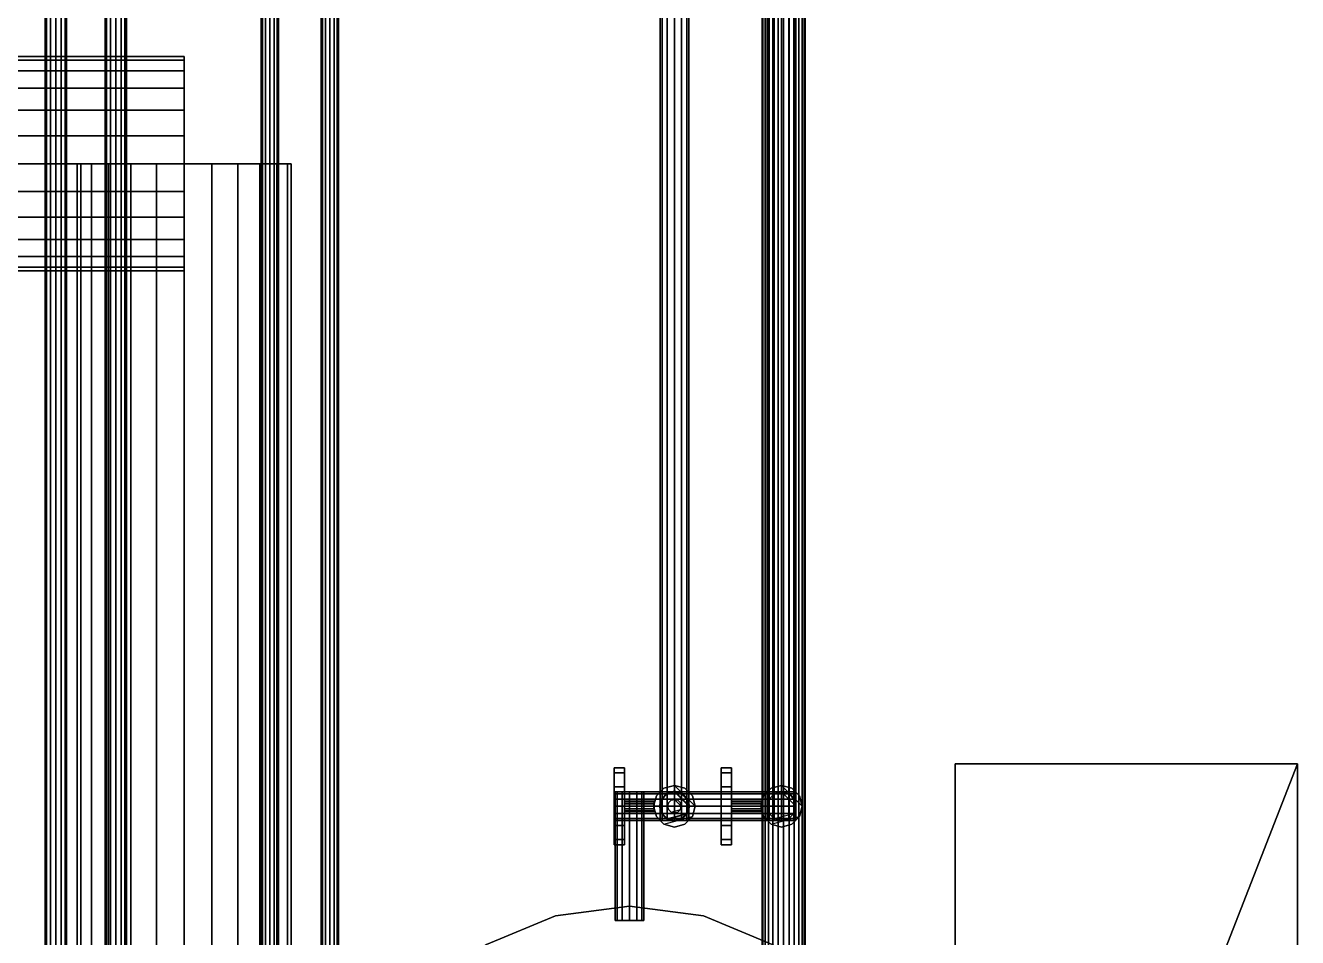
# Model space of a CAD drawing. Header units: millimetres. Extents: x 14850 to 20950, y 8600 to 14100.
# Drawn here: x 18715 to 20200, y 11397 to 12461 of the extents above; entities that cross this region are included whole.
import ezdxf

# ---------------------------------------------------------------- set-up
doc = ezdxf.new("R2010")
doc.units = ezdxf.units.MM
doc.layers.add('АР_3D_стены', color=8, linetype='Continuous')
for name, color, linetype, true_color in [('ОВ_3D_для_увязки', 7, 'Continuous', 0xbec4ce), ('ТМ_3D_Арматура', 7, 'Continuous', 0xb48c3c), ('ТМ_3D_Оборудование', 7, 'Continuous', 0xe2e8f0), ('ТМ_3D_Т1', 7, 'Continuous', 0xdc2626), ('ТМ_3D_Т2', 7, 'Continuous', 0x2563eb)]:
    doc.layers.add(name, color=color, linetype=linetype, true_color=true_color)

msp = doc.modelspace()

# ---------------------------------------------------------------- meshes
at = {"layer": 'АР_3D_стены'}
mesh = msp.add_polyface(dxfattribs=at)
corners = [(20200.2, 11599.6), (20200.2, 10574.6), (19800.2, 10574.6), (19800.2, 10574.6, 3650), (20200.2, 10574.6, 3650), (20200.2, 11599.6, 3650), (19800.2, 11599.6), (19800.2, 11599.6, 3650)]
mesh.append_faces([[corners[k] for k in face] for face in [(0, 1, 2), (3, 4, 5), (2, 6, 0), (5, 7, 3), (1, 2, 3, 4), (2, 6, 7, 3), (6, 0, 5, 7), (0, 1, 4, 5)]])
at = {"layer": 'ОВ_3D_для_увязки'}
mesh = msp.add_polyface(dxfattribs=at)
corners = [(19625, 13350, 3615), (19624.1, 13350, 3621.5), (19624.1, 10950, 3621.5), (19625, 10950, 3615), (19621.7, 13350, 3627.5), (19621.7, 10950, 3627.5), (19617.7, 13350, 3632.7), (19617.7, 10950, 3632.7), (19612.5, 13350, 3636.7), (19612.5, 10950, 3636.7), (19606.5, 13350, 3639.1), (19606.5, 10950, 3639.1), (19600, 13350, 3640), (19600, 10950, 3640), (19593.5, 13350, 3639.1), (19593.5, 10950, 3639.1), (19587.5, 13350, 3636.7), (19587.5, 10950, 3636.7), (19582.3, 13350, 3632.7), (19582.3, 10950, 3632.7), (19578.3, 13350, 3627.5), (19578.3, 10950, 3627.5), (19575.9, 13350, 3621.5), (19575.9, 10950, 3621.5), (19575, 13350, 3615), (19575, 10950, 3615), (19575.9, 13350, 3608.5), (19575.9, 10950, 3608.5), (19578.3, 13350, 3602.5), (19578.3, 10950, 3602.5), (19582.3, 13350, 3597.3), (19582.3, 10950, 3597.3), (19587.5, 13350, 3593.3), (19587.5, 10950, 3593.3), (19593.5, 13350, 3590.9), (19593.5, 10950, 3590.9), (19600, 13350, 3590), (19600, 10950, 3590), (19606.5, 13350, 3590.9), (19606.5, 10950, 3590.9), (19612.5, 13350, 3593.3), (19612.5, 10950, 3593.3), (19617.7, 13350, 3597.3), (19617.7, 10950, 3597.3), (19621.7, 13350, 3602.5), (19621.7, 10950, 3602.5), (19624.1, 13350, 3608.5), (19624.1, 10950, 3608.5)]
mesh.append_faces([[corners[k] for k in face] for face in [(0, 1, 2, 3), (1, 4, 5, 2), (4, 6, 7, 5), (6, 8, 9, 7), (8, 10, 11, 9), (10, 12, 13, 11), (12, 14, 15, 13), (14, 16, 17, 15), (16, 18, 19, 17), (18, 20, 21, 19), (20, 22, 23, 21), (22, 24, 25, 23), (24, 26, 27, 25), (26, 28, 29, 27), (28, 30, 31, 29), (30, 32, 33, 31), (32, 34, 35, 33), (34, 36, 37, 35), (36, 38, 39, 37), (38, 40, 41, 39), (40, 42, 43, 41), (42, 44, 45, 43), (44, 46, 47, 45), (46, 0, 3, 47), (46, 44, 42, 40), (3, 2, 5, 7)]])
mesh = msp.add_polyface(dxfattribs=at)
corners = [(18900, 12175, 3400), (18900, 12179.3, 3432.4), (15600, 12179.3, 3432.4), (15600, 12175, 3400), (18900, 12191.7, 3462.5), (15600, 12191.7, 3462.5), (18900, 12211.6, 3488.4), (15600, 12211.6, 3488.4), (18900, 12237.5, 3508.3), (15600, 12237.5, 3508.3), (18900, 12267.6, 3520.7), (15600, 12267.6, 3520.7), (18900, 12300, 3525), (15600, 12300, 3525), (18900, 12332.4, 3520.7), (15600, 12332.4, 3520.7), (18900, 12362.5, 3508.3), (15600, 12362.5, 3508.3), (18900, 12388.4, 3488.4), (15600, 12388.4, 3488.4), (18900, 12408.3, 3462.5), (15600, 12408.3, 3462.5), (18900, 12420.7, 3432.4), (15600, 12420.7, 3432.4), (18900, 12425, 3400), (15600, 12425, 3400), (18900, 12420.7, 3367.6), (15600, 12420.7, 3367.6), (18900, 12408.3, 3337.5), (15600, 12408.3, 3337.5), (18900, 12388.4, 3311.6), (15600, 12388.4, 3311.6), (18900, 12362.5, 3291.7), (15600, 12362.5, 3291.7), (18900, 12332.4, 3279.3), (15600, 12332.4, 3279.3), (18900, 12300, 3275), (15600, 12300, 3275), (18900, 12267.6, 3279.3), (15600, 12267.6, 3279.3), (18900, 12237.5, 3291.7), (15600, 12237.5, 3291.7), (18900, 12211.6, 3311.6), (15600, 12211.6, 3311.6), (18900, 12191.7, 3337.5), (15600, 12191.7, 3337.5), (18900, 12179.3, 3367.6), (15600, 12179.3, 3367.6)]
mesh.append_faces([[corners[k] for k in face] for face in [(0, 1, 2, 3), (1, 4, 5, 2), (4, 6, 7, 5), (6, 8, 9, 7), (8, 10, 11, 9), (10, 12, 13, 11), (12, 14, 15, 13), (14, 16, 17, 15), (16, 18, 19, 17), (18, 20, 21, 19), (20, 22, 23, 21), (22, 24, 25, 23), (24, 26, 27, 25), (26, 28, 29, 27), (28, 30, 31, 29), (30, 32, 33, 31), (32, 34, 35, 33), (34, 36, 37, 35), (36, 38, 39, 37), (38, 40, 41, 39), (40, 42, 43, 41), (42, 44, 45, 43), (44, 46, 47, 45), (46, 0, 3, 47), (46, 44, 42, 40), (3, 2, 5, 7)]])
mesh = msp.add_polyface(dxfattribs=at)
corners = [(18775, 9950, 3400), (18779.3, 9950, 3432.4), (18779.3, 12300, 3432.4), (18775, 12300, 3400), (18791.7, 9950, 3462.5), (18791.7, 12300, 3462.5), (18811.6, 9950, 3488.4), (18811.6, 12300, 3488.4), (18837.5, 9950, 3508.3), (18837.5, 12300, 3508.3), (18867.6, 9950, 3520.7), (18867.6, 12300, 3520.7), (18900, 9950, 3525), (18900, 12300, 3525), (18932.4, 9950, 3520.7), (18932.4, 12300, 3520.7), (18962.5, 9950, 3508.3), (18962.5, 12300, 3508.3), (18988.4, 9950, 3488.4), (18988.4, 12300, 3488.4), (19008.3, 9950, 3462.5), (19008.3, 12300, 3462.5), (19020.7, 9950, 3432.4), (19020.7, 12300, 3432.4), (19025, 9950, 3400), (19025, 12300, 3400), (19020.7, 9950, 3367.6), (19020.7, 12300, 3367.6), (19008.3, 9950, 3337.5), (19008.3, 12300, 3337.5), (18988.4, 9950, 3311.6), (18988.4, 12300, 3311.6), (18962.5, 9950, 3291.7), (18962.5, 12300, 3291.7), (18932.4, 9950, 3279.3), (18932.4, 12300, 3279.3), (18900, 9950, 3275), (18900, 12300, 3275), (18867.6, 9950, 3279.3), (18867.6, 12300, 3279.3), (18837.5, 9950, 3291.7), (18837.5, 12300, 3291.7), (18811.6, 9950, 3311.6), (18811.6, 12300, 3311.6), (18791.7, 9950, 3337.5), (18791.7, 12300, 3337.5), (18779.3, 9950, 3367.6), (18779.3, 12300, 3367.6)]
mesh.append_faces([[corners[k] for k in face] for face in [(0, 1, 2, 3), (1, 4, 5, 2), (4, 6, 7, 5), (6, 8, 9, 7), (8, 10, 11, 9), (10, 12, 13, 11), (12, 14, 15, 13), (14, 16, 17, 15), (16, 18, 19, 17), (18, 20, 21, 19), (20, 22, 23, 21), (22, 24, 25, 23), (24, 26, 27, 25), (26, 28, 29, 27), (28, 30, 31, 29), (30, 32, 33, 31), (32, 34, 35, 33), (34, 36, 37, 35), (36, 38, 39, 37), (38, 40, 41, 39), (40, 42, 43, 41), (42, 44, 45, 43), (44, 46, 47, 45), (46, 0, 3, 47), (46, 44, 42, 40), (3, 2, 5, 7)]])
at = {"layer": 'ТМ_3D_Арматура', "color": 22, "true_color": 0xdc2626}
mesh = msp.add_polyface(dxfattribs=at)
corners = [(19414, 11505, 1200), (19414, 11511, 1222.5), (19402, 11511, 1222.5), (19402, 11505, 1200), (19414, 11527.5, 1239), (19402, 11527.5, 1239), (19414, 11550, 1245), (19402, 11550, 1245), (19414, 11572.5, 1239), (19402, 11572.5, 1239), (19414, 11589, 1222.5), (19402, 11589, 1222.5), (19414, 11595, 1200), (19402, 11595, 1200), (19414, 11589, 1177.5), (19402, 11589, 1177.5), (19414, 11572.5, 1161), (19402, 11572.5, 1161), (19414, 11550, 1155), (19402, 11550, 1155), (19414, 11527.5, 1161), (19402, 11527.5, 1161), (19414, 11511, 1177.5), (19402, 11511, 1177.5)]
mesh.append_faces([[corners[k] for k in face] for face in [(0, 1, 2, 3), (1, 4, 5, 2), (4, 6, 7, 5), (6, 8, 9, 7), (8, 10, 11, 9), (10, 12, 13, 11), (12, 14, 15, 13), (14, 16, 17, 15), (16, 18, 19, 17), (18, 20, 21, 19), (20, 22, 23, 21), (22, 0, 3, 23), (22, 20, 18, 16), (3, 2, 5, 7)]])
at = {"layer": 'ТМ_3D_Арматура', "color": 152, "true_color": 0x2563eb}
mesh = msp.add_polyface(dxfattribs=at)
corners = [(19539, 11505, 600), (19539, 11511, 622.5), (19527, 11511, 622.5), (19527, 11505, 600), (19539, 11527.5, 639), (19527, 11527.5, 639), (19539, 11550, 645), (19527, 11550, 645), (19539, 11572.5, 639), (19527, 11572.5, 639), (19539, 11589, 622.5), (19527, 11589, 622.5), (19539, 11595, 600), (19527, 11595, 600), (19539, 11589, 577.5), (19527, 11589, 577.5), (19539, 11572.5, 561), (19527, 11572.5, 561), (19539, 11550, 555), (19527, 11550, 555), (19539, 11527.5, 561), (19527, 11527.5, 561), (19539, 11511, 577.5), (19527, 11511, 577.5)]
mesh.append_faces([[corners[k] for k in face] for face in [(0, 1, 2, 3), (1, 4, 5, 2), (4, 6, 7, 5), (6, 8, 9, 7), (8, 10, 11, 9), (10, 12, 13, 11), (12, 14, 15, 13), (14, 16, 17, 15), (16, 18, 19, 17), (18, 20, 21, 19), (20, 22, 23, 21), (22, 0, 3, 23), (22, 20, 18, 16), (3, 2, 5, 7)]])
at = {"layer": 'ТМ_3D_Арматура', "color": 33, "true_color": 0xbf9142}
mesh = msp.add_polyface(dxfattribs=at)
corners = [(19496.8, 11550, 1166.5), (19493.5, 11562.1, 1166.5), (19493.5, 11562.1, 1233.5), (19496.8, 11550, 1233.5), (19484.7, 11571, 1166.5), (19484.7, 11571, 1233.5), (19472.5, 11574.3, 1166.5), (19472.5, 11574.3, 1233.5), (19460.3, 11571, 1166.5), (19460.3, 11571, 1233.5), (19451.5, 11562.1, 1166.5), (19451.5, 11562.1, 1233.5), (19448.2, 11550, 1166.5), (19448.2, 11550, 1233.5), (19451.5, 11537.9, 1166.5), (19451.5, 11537.9, 1233.5), (19460.3, 11529, 1166.5), (19460.3, 11529, 1233.5), (19472.5, 11525.7, 1166.5), (19472.5, 11525.7, 1233.5), (19484.7, 11529, 1166.5), (19484.7, 11529, 1233.5), (19493.5, 11537.9, 1166.5), (19493.5, 11537.9, 1233.5)]
mesh.append_faces([[corners[k] for k in face] for face in [(0, 1, 2, 3), (1, 4, 5, 2), (4, 6, 7, 5), (6, 8, 9, 7), (8, 10, 11, 9), (10, 12, 13, 11), (12, 14, 15, 13), (14, 16, 17, 15), (16, 18, 19, 17), (18, 20, 21, 19), (20, 22, 23, 21), (22, 0, 3, 23), (22, 20, 18, 16), (3, 2, 5, 7)]])
mesh = msp.add_polyface(dxfattribs=at)
corners = [(19621.8, 11550, 566.5), (19618.5, 11562.1, 566.5), (19618.5, 11562.1, 633.5), (19621.8, 11550, 633.5), (19609.7, 11571, 566.5), (19609.7, 11571, 633.5), (19597.5, 11574.3, 566.5), (19597.5, 11574.3, 633.5), (19585.3, 11571, 566.5), (19585.3, 11571, 633.5), (19576.5, 11562.1, 566.5), (19576.5, 11562.1, 633.5), (19573.2, 11550, 566.5), (19573.2, 11550, 633.5), (19576.5, 11537.9, 566.5), (19576.5, 11537.9, 633.5), (19585.3, 11529, 566.5), (19585.3, 11529, 633.5), (19597.5, 11525.7, 566.5), (19597.5, 11525.7, 633.5), (19609.7, 11529, 566.5), (19609.7, 11529, 633.5), (19618.5, 11537.9, 566.5), (19618.5, 11537.9, 633.5)]
mesh.append_faces([[corners[k] for k in face] for face in [(0, 1, 2, 3), (1, 4, 5, 2), (4, 6, 7, 5), (6, 8, 9, 7), (8, 10, 11, 9), (10, 12, 13, 11), (12, 14, 15, 13), (14, 16, 17, 15), (16, 18, 19, 17), (18, 20, 21, 19), (20, 22, 23, 21), (22, 0, 3, 23), (22, 20, 18, 16), (3, 2, 5, 7)]])
mesh = msp.add_polyface(dxfattribs=at)
corners = [(19490, 11550, 3246.8), (19487.7, 11558.8, 3246.8), (19487.7, 11558.8, 3306.8), (19490, 11550, 3306.8), (19481.2, 11565.2, 3246.8), (19481.2, 11565.2, 3306.8), (19472.5, 11567.5, 3246.8), (19472.5, 11567.5, 3306.8), (19463.8, 11565.2, 3246.8), (19463.8, 11565.2, 3306.8), (19457.3, 11558.8, 3246.8), (19457.3, 11558.8, 3306.8), (19455, 11550, 3246.8), (19455, 11550, 3306.8), (19457.3, 11541.2, 3246.8), (19457.3, 11541.2, 3306.8), (19463.8, 11534.8, 3246.8), (19463.8, 11534.8, 3306.8), (19472.5, 11532.5, 3246.8), (19472.5, 11532.5, 3306.8), (19481.2, 11534.8, 3246.8), (19481.2, 11534.8, 3306.8), (19487.7, 11541.2, 3246.8), (19487.7, 11541.2, 3306.8)]
mesh.append_faces([[corners[k] for k in face] for face in [(0, 1, 2, 3), (1, 4, 5, 2), (4, 6, 7, 5), (6, 8, 9, 7), (8, 10, 11, 9), (10, 12, 13, 11), (12, 14, 15, 13), (14, 16, 17, 15), (16, 18, 19, 17), (18, 20, 21, 19), (20, 22, 23, 21), (22, 0, 3, 23), (22, 20, 18, 16), (3, 2, 5, 7)]])
mesh = msp.add_polyface(dxfattribs=at)
corners = [(19449, 11544, 1200), (19449, 11544.8, 1203), (19414, 11544.8, 1203), (19414, 11544, 1200), (19449, 11547, 1205.2), (19414, 11547, 1205.2), (19449, 11550, 1206), (19414, 11550, 1206), (19449, 11553, 1205.2), (19414, 11553, 1205.2), (19449, 11555.2, 1203), (19414, 11555.2, 1203), (19449, 11556, 1200), (19414, 11556, 1200), (19449, 11555.2, 1197), (19414, 11555.2, 1197), (19449, 11553, 1194.8), (19414, 11553, 1194.8), (19449, 11550, 1194), (19414, 11550, 1194), (19449, 11547, 1194.8), (19414, 11547, 1194.8), (19449, 11544.8, 1197), (19414, 11544.8, 1197)]
mesh.append_faces([[corners[k] for k in face] for face in [(0, 1, 2, 3), (1, 4, 5, 2), (4, 6, 7, 5), (6, 8, 9, 7), (8, 10, 11, 9), (10, 12, 13, 11), (12, 14, 15, 13), (14, 16, 17, 15), (16, 18, 19, 17), (18, 20, 21, 19), (20, 22, 23, 21), (22, 0, 3, 23), (22, 20, 18, 16), (3, 2, 5, 7)]])
mesh = msp.add_polyface(dxfattribs=at)
corners = [(19480.5, 11550, 3216.8), (19479.4, 11554, 3216.8), (19479.4, 11554, 3246.8), (19480.5, 11550, 3246.8), (19476.5, 11556.9, 3216.8), (19476.5, 11556.9, 3246.8), (19472.5, 11558, 3216.8), (19472.5, 11558, 3246.8), (19468.5, 11556.9, 3216.8), (19468.5, 11556.9, 3246.8), (19465.6, 11554, 3216.8), (19465.6, 11554, 3246.8), (19464.5, 11550, 3216.8), (19464.5, 11550, 3246.8), (19465.6, 11546, 3216.8), (19465.6, 11546, 3246.8), (19468.5, 11543.1, 3216.8), (19468.5, 11543.1, 3246.8), (19472.5, 11542, 3216.8), (19472.5, 11542, 3246.8), (19476.5, 11543.1, 3216.8), (19476.5, 11543.1, 3246.8), (19479.4, 11546, 3216.8), (19479.4, 11546, 3246.8)]
mesh.append_faces([[corners[k] for k in face] for face in [(0, 1, 2, 3), (1, 4, 5, 2), (4, 6, 7, 5), (6, 8, 9, 7), (8, 10, 11, 9), (10, 12, 13, 11), (12, 14, 15, 13), (14, 16, 17, 15), (16, 18, 19, 17), (18, 20, 21, 19), (20, 22, 23, 21), (22, 0, 3, 23), (22, 20, 18, 16), (3, 2, 5, 7)]])
mesh = msp.add_polyface(dxfattribs=at)
corners = [(19574, 11544, 600), (19574, 11544.8, 603), (19539, 11544.8, 603), (19539, 11544, 600), (19574, 11547, 605.2), (19539, 11547, 605.2), (19574, 11550, 606), (19539, 11550, 606), (19574, 11553, 605.2), (19539, 11553, 605.2), (19574, 11555.2, 603), (19539, 11555.2, 603), (19574, 11556, 600), (19539, 11556, 600), (19574, 11555.2, 597), (19539, 11555.2, 597), (19574, 11553, 594.8), (19539, 11553, 594.8), (19574, 11550, 594), (19539, 11550, 594), (19574, 11547, 594.8), (19539, 11547, 594.8), (19574, 11544.8, 597), (19539, 11544.8, 597)]
mesh.append_faces([[corners[k] for k in face] for face in [(0, 1, 2, 3), (1, 4, 5, 2), (4, 6, 7, 5), (6, 8, 9, 7), (8, 10, 11, 9), (10, 12, 13, 11), (12, 14, 15, 13), (14, 16, 17, 15), (16, 18, 19, 17), (18, 20, 21, 19), (20, 22, 23, 21), (22, 0, 3, 23), (22, 20, 18, 16), (3, 2, 5, 7)]])
at = {"layer": 'ТМ_3D_Оборудование', "color": 7, "true_color": 0xf8fafc}
mesh = msp.add_polyface(dxfattribs=at)
corners = [(19753.5, 11100), (19742.1, 11186.3), (19742.1, 11186.3, 1734), (19753.5, 11100, 1734), (19708.8, 11266.8), (19708.8, 11266.8, 1734), (19655.8, 11335.8), (19655.8, 11335.8, 1734), (19586.8, 11388.8), (19586.8, 11388.8, 1734), (19506.3, 11422.1), (19506.3, 11422.1, 1734), (19420, 11433.5), (19420, 11433.5, 1734), (19333.7, 11422.1), (19333.7, 11422.1, 1734), (19253.2, 11388.8), (19253.2, 11388.8, 1734), (19184.2, 11335.8), (19184.2, 11335.8, 1734), (19131.2, 11266.8), (19131.2, 11266.8, 1734), (19097.9, 11186.3), (19097.9, 11186.3, 1734), (19086.5, 11100), (19086.5, 11100, 1734), (19097.9, 11013.7), (19097.9, 11013.7, 1734), (19131.2, 10933.2), (19131.2, 10933.2, 1734), (19184.2, 10864.2), (19184.2, 10864.2, 1734), (19253.2, 10811.2), (19253.2, 10811.2, 1734), (19333.7, 10777.9), (19333.7, 10777.9, 1734), (19420, 10766.5), (19420, 10766.5, 1734), (19506.3, 10777.9), (19506.3, 10777.9, 1734), (19586.8, 10811.2), (19586.8, 10811.2, 1734), (19655.8, 10864.2), (19655.8, 10864.2, 1734), (19708.8, 10933.2), (19708.8, 10933.2, 1734), (19742.1, 11013.7), (19742.1, 11013.7, 1734)]
mesh.append_faces([[corners[k] for k in face] for face in [(0, 1, 2, 3), (1, 4, 5, 2), (4, 6, 7, 5), (6, 8, 9, 7), (8, 10, 11, 9), (10, 12, 13, 11), (12, 14, 15, 13), (14, 16, 17, 15), (16, 18, 19, 17), (18, 20, 21, 19), (20, 22, 23, 21), (22, 24, 25, 23), (24, 26, 27, 25), (26, 28, 29, 27), (28, 30, 31, 29), (30, 32, 33, 31), (32, 34, 35, 33), (34, 36, 37, 35), (36, 38, 39, 37), (38, 40, 41, 39), (40, 42, 43, 41), (42, 44, 45, 43), (44, 46, 47, 45), (46, 0, 3, 47), (46, 44, 42, 40), (3, 2, 5, 7)]])
at = {"layer": 'ТМ_3D_Т1'}
mesh = msp.add_polyface(dxfattribs=at)
corners = [(19489.2, 13476.8, 3200), (19487, 13476.8, 3208.4), (19487, 11533.2, 3208.4), (19489.2, 11533.2, 3200), (19480.9, 13476.8, 3214.5), (19480.9, 11533.2, 3214.5), (19472.5, 13476.8, 3216.8), (19472.5, 11533.2, 3216.8), (19464.1, 13476.8, 3214.5), (19464.1, 11533.2, 3214.5), (19458, 13476.8, 3208.4), (19458, 11533.2, 3208.4), (19455.8, 13476.8, 3200), (19455.8, 11533.2, 3200), (19458, 13476.8, 3191.6), (19458, 11533.2, 3191.6), (19464.1, 13476.8, 3185.5), (19464.1, 11533.2, 3185.5), (19472.5, 13476.8, 3183.2), (19472.5, 11533.2, 3183.2), (19480.9, 13476.8, 3185.5), (19480.9, 11533.2, 3185.5), (19487, 13476.8, 3191.6), (19487, 11533.2, 3191.6)]
mesh.append_faces([[corners[k] for k in face] for face in [(0, 1, 2, 3), (1, 4, 5, 2), (4, 6, 7, 5), (6, 8, 9, 7), (8, 10, 11, 9), (10, 12, 13, 11), (12, 14, 15, 13), (14, 16, 17, 15), (16, 18, 19, 17), (18, 20, 21, 19), (20, 22, 23, 21), (22, 0, 3, 23), (22, 20, 18, 16), (3, 2, 5, 7)]])
mesh = msp.add_polyface(dxfattribs=at)
corners = [(18762.5, 13472.5, 3200), (18760.8, 13472.5, 3206.2), (18760.8, 10322.5, 3206.2), (18762.5, 10322.5, 3200), (18756.2, 13472.5, 3210.8), (18756.2, 10322.5, 3210.8), (18750, 13472.5, 3212.5), (18750, 10322.5, 3212.5), (18743.8, 13472.5, 3210.8), (18743.8, 10322.5, 3210.8), (18739.2, 13472.5, 3206.2), (18739.2, 10322.5, 3206.2), (18737.5, 13472.5, 3200), (18737.5, 10322.5, 3200), (18739.2, 13472.5, 3193.8), (18739.2, 10322.5, 3193.8), (18743.8, 13472.5, 3189.2), (18743.8, 10322.5, 3189.2), (18750, 13472.5, 3187.5), (18750, 10322.5, 3187.5), (18756.2, 13472.5, 3189.2), (18756.2, 10322.5, 3189.2), (18760.8, 13472.5, 3193.8), (18760.8, 10322.5, 3193.8)]
mesh.append_faces([[corners[k] for k in face] for face in [(0, 1, 2, 3), (1, 4, 5, 2), (4, 6, 7, 5), (6, 8, 9, 7), (8, 10, 11, 9), (10, 12, 13, 11), (12, 14, 15, 13), (14, 16, 17, 15), (16, 18, 19, 17), (18, 20, 21, 19), (20, 22, 23, 21), (22, 0, 3, 23), (22, 20, 18, 16), (3, 2, 5, 7)]])
mesh = msp.add_polyface(dxfattribs=at)
corners = [(19010, 13470, 3050), (19008.7, 13470, 3055), (19008.7, 10425, 3055), (19010, 10425, 3050), (19005, 13470, 3058.7), (19005, 10425, 3058.7), (19000, 13470, 3060), (19000, 10425, 3060), (18995, 13470, 3058.7), (18995, 10425, 3058.7), (18991.3, 13470, 3055), (18991.3, 10425, 3055), (18990, 13470, 3050), (18990, 10425, 3050), (18991.3, 13470, 3045), (18991.3, 10425, 3045), (18995, 13470, 3041.3), (18995, 10425, 3041.3), (19000, 13470, 3040), (19000, 10425, 3040), (19005, 13470, 3041.3), (19005, 10425, 3041.3), (19008.7, 13470, 3045), (19008.7, 10425, 3045)]
mesh.append_faces([[corners[k] for k in face] for face in [(0, 1, 2, 3), (1, 4, 5, 2), (4, 6, 7, 5), (6, 8, 9, 7), (8, 10, 11, 9), (10, 12, 13, 11), (12, 14, 15, 13), (14, 16, 17, 15), (16, 18, 19, 17), (18, 20, 21, 19), (20, 22, 23, 21), (22, 0, 3, 23), (22, 20, 18, 16), (3, 2, 5, 7)]])
mesh = msp.add_polyface(dxfattribs=at)
corners = [(19489.2, 11533.2, 950), (19489.2, 11535.5, 958.4), (19403.2, 11535.5, 958.4), (19403.2, 11533.2, 950), (19489.2, 11541.6, 964.5), (19403.2, 11541.6, 964.5), (19489.2, 11550, 966.8), (19403.2, 11550, 966.8), (19489.2, 11558.4, 964.5), (19403.2, 11558.4, 964.5), (19489.2, 11564.5, 958.4), (19403.2, 11564.5, 958.4), (19489.2, 11566.8, 950), (19403.2, 11566.8, 950), (19489.2, 11564.5, 941.6), (19403.2, 11564.5, 941.6), (19489.2, 11558.4, 935.5), (19403.2, 11558.4, 935.5), (19489.2, 11550, 933.2), (19403.2, 11550, 933.2), (19489.2, 11541.6, 935.5), (19403.2, 11541.6, 935.5), (19489.2, 11535.5, 941.6), (19403.2, 11535.5, 941.6)]
mesh.append_faces([[corners[k] for k in face] for face in [(0, 1, 2, 3), (1, 4, 5, 2), (4, 6, 7, 5), (6, 8, 9, 7), (8, 10, 11, 9), (10, 12, 13, 11), (12, 14, 15, 13), (14, 16, 17, 15), (16, 18, 19, 17), (18, 20, 21, 19), (20, 22, 23, 21), (22, 0, 3, 23), (22, 20, 18, 16), (3, 2, 5, 7)]])
mesh = msp.add_polyface(dxfattribs=at)
corners = [(19436.8, 11566.8, 950), (19434.5, 11566.8, 958.4), (19434.5, 11416.8, 958.4), (19436.8, 11416.8, 950), (19428.4, 11566.8, 964.5), (19428.4, 11416.8, 964.5), (19420, 11566.8, 966.8), (19420, 11416.8, 966.8), (19411.6, 11566.8, 964.5), (19411.6, 11416.8, 964.5), (19405.5, 11566.8, 958.4), (19405.5, 11416.8, 958.4), (19403.2, 11566.8, 950), (19403.2, 11416.8, 950), (19405.5, 11566.8, 941.6), (19405.5, 11416.8, 941.6), (19411.6, 11566.8, 935.5), (19411.6, 11416.8, 935.5), (19420, 11566.8, 933.2), (19420, 11416.8, 933.2), (19428.4, 11566.8, 935.5), (19428.4, 11416.8, 935.5), (19434.5, 11566.8, 941.6), (19434.5, 11416.8, 941.6)]
mesh.append_faces([[corners[k] for k in face] for face in [(0, 1, 2, 3), (1, 4, 5, 2), (4, 6, 7, 5), (6, 8, 9, 7), (8, 10, 11, 9), (10, 12, 13, 11), (12, 14, 15, 13), (14, 16, 17, 15), (16, 18, 19, 17), (18, 20, 21, 19), (20, 22, 23, 21), (22, 0, 3, 23), (22, 20, 18, 16), (3, 2, 5, 7)]])
mesh = msp.add_polyface(dxfattribs=at)
corners = [(19489.2, 11550, 3216.8), (19487, 11558.4, 3216.8), (19487, 11558.4, 933.2), (19489.2, 11550, 933.2), (19480.9, 11564.5, 3216.8), (19480.9, 11564.5, 933.2), (19472.5, 11566.8, 3216.8), (19472.5, 11566.8, 933.2), (19464.1, 11564.5, 3216.8), (19464.1, 11564.5, 933.2), (19458, 11558.4, 3216.8), (19458, 11558.4, 933.2), (19455.8, 11550, 3216.8), (19455.8, 11550, 933.2), (19458, 11541.6, 3216.8), (19458, 11541.6, 933.2), (19464.1, 11535.5, 3216.8), (19464.1, 11535.5, 933.2), (19472.5, 11533.2, 3216.8), (19472.5, 11533.2, 933.2), (19480.9, 11535.5, 3216.8), (19480.9, 11535.5, 933.2), (19487, 11541.6, 3216.8), (19487, 11541.6, 933.2)]
mesh.append_faces([[corners[k] for k in face] for face in [(0, 1, 2, 3), (1, 4, 5, 2), (4, 6, 7, 5), (6, 8, 9, 7), (8, 10, 11, 9), (10, 12, 13, 11), (12, 14, 15, 13), (14, 16, 17, 15), (16, 18, 19, 17), (18, 20, 21, 19), (20, 22, 23, 21), (22, 0, 3, 23), (22, 20, 18, 16), (3, 2, 5, 7)]])
at = {"layer": 'ТМ_3D_Т2'}
mesh = msp.add_polyface(dxfattribs=at)
corners = [(19580.8, 11533.2, 3200), (19583, 11533.2, 3208.4), (19583, 13476.8, 3208.4), (19580.8, 13476.8, 3200), (19589.1, 11533.2, 3214.5), (19589.1, 13476.8, 3214.5), (19597.5, 11533.2, 3216.8), (19597.5, 13476.8, 3216.8), (19605.9, 11533.2, 3214.5), (19605.9, 13476.8, 3214.5), (19612, 11533.2, 3208.4), (19612, 13476.8, 3208.4), (19614.2, 11533.2, 3200), (19614.2, 13476.8, 3200), (19612, 11533.2, 3191.6), (19612, 13476.8, 3191.6), (19605.9, 11533.2, 3185.5), (19605.9, 13476.8, 3185.5), (19597.5, 11533.2, 3183.2), (19597.5, 13476.8, 3183.2), (19589.1, 11533.2, 3185.5), (19589.1, 13476.8, 3185.5), (19583, 11533.2, 3191.6), (19583, 13476.8, 3191.6)]
mesh.append_faces([[corners[k] for k in face] for face in [(0, 1, 2, 3), (1, 4, 5, 2), (4, 6, 7, 5), (6, 8, 9, 7), (8, 10, 11, 9), (10, 12, 13, 11), (12, 14, 15, 13), (14, 16, 17, 15), (16, 18, 19, 17), (18, 20, 21, 19), (20, 22, 23, 21), (22, 0, 3, 23), (22, 20, 18, 16), (3, 2, 5, 7)]])
mesh = msp.add_polyface(dxfattribs=at)
corners = [(18807.5, 10252.5, 3200), (18809.2, 10252.5, 3206.2), (18809.2, 13472.5, 3206.2), (18807.5, 13472.5, 3200), (18813.8, 10252.5, 3210.8), (18813.8, 13472.5, 3210.8), (18820, 10252.5, 3212.5), (18820, 13472.5, 3212.5), (18826.2, 10252.5, 3210.8), (18826.2, 13472.5, 3210.8), (18830.8, 10252.5, 3206.2), (18830.8, 13472.5, 3206.2), (18832.5, 10252.5, 3200), (18832.5, 13472.5, 3200), (18830.8, 10252.5, 3193.8), (18830.8, 13472.5, 3193.8), (18826.2, 10252.5, 3189.2), (18826.2, 13472.5, 3189.2), (18820, 10252.5, 3187.5), (18820, 13472.5, 3187.5), (18813.8, 10252.5, 3189.2), (18813.8, 13472.5, 3189.2), (18809.2, 10252.5, 3193.8), (18809.2, 13472.5, 3193.8)]
mesh.append_faces([[corners[k] for k in face] for face in [(0, 1, 2, 3), (1, 4, 5, 2), (4, 6, 7, 5), (6, 8, 9, 7), (8, 10, 11, 9), (10, 12, 13, 11), (12, 14, 15, 13), (14, 16, 17, 15), (16, 18, 19, 17), (18, 20, 21, 19), (20, 22, 23, 21), (22, 0, 3, 23), (22, 20, 18, 16), (3, 2, 5, 7)]])
mesh = msp.add_polyface(dxfattribs=at)
corners = [(19060, 10355, 3050), (19061.3, 10355, 3055), (19061.3, 13470, 3055), (19060, 13470, 3050), (19065, 10355, 3058.7), (19065, 13470, 3058.7), (19070, 10355, 3060), (19070, 13470, 3060), (19075, 10355, 3058.7), (19075, 13470, 3058.7), (19078.7, 10355, 3055), (19078.7, 13470, 3055), (19080, 10355, 3050), (19080, 13470, 3050), (19078.7, 10355, 3045), (19078.7, 13470, 3045), (19075, 10355, 3041.3), (19075, 13470, 3041.3), (19070, 10355, 3040), (19070, 13470, 3040), (19065, 10355, 3041.3), (19065, 13470, 3041.3), (19061.3, 10355, 3045), (19061.3, 13470, 3045)]
mesh.append_faces([[corners[k] for k in face] for face in [(0, 1, 2, 3), (1, 4, 5, 2), (4, 6, 7, 5), (6, 8, 9, 7), (8, 10, 11, 9), (10, 12, 13, 11), (12, 14, 15, 13), (14, 16, 17, 15), (16, 18, 19, 17), (18, 20, 21, 19), (20, 22, 23, 21), (22, 0, 3, 23), (22, 20, 18, 16), (3, 2, 5, 7)]])
mesh = msp.add_polyface(dxfattribs=at)
corners = [(19403.2, 11416.8, 320), (19405.5, 11416.8, 328.4), (19405.5, 11566.8, 328.4), (19403.2, 11566.8, 320), (19411.6, 11416.8, 334.5), (19411.6, 11566.8, 334.5), (19420, 11416.8, 336.8), (19420, 11566.8, 336.8), (19428.4, 11416.8, 334.5), (19428.4, 11566.8, 334.5), (19434.5, 11416.8, 328.4), (19434.5, 11566.8, 328.4), (19436.8, 11416.8, 320), (19436.8, 11566.8, 320), (19434.5, 11416.8, 311.6), (19434.5, 11566.8, 311.6), (19428.4, 11416.8, 305.5), (19428.4, 11566.8, 305.5), (19420, 11416.8, 303.2), (19420, 11566.8, 303.2), (19411.6, 11416.8, 305.5), (19411.6, 11566.8, 305.5), (19405.5, 11416.8, 311.6), (19405.5, 11566.8, 311.6)]
mesh.append_faces([[corners[k] for k in face] for face in [(0, 1, 2, 3), (1, 4, 5, 2), (4, 6, 7, 5), (6, 8, 9, 7), (8, 10, 11, 9), (10, 12, 13, 11), (12, 14, 15, 13), (14, 16, 17, 15), (16, 18, 19, 17), (18, 20, 21, 19), (20, 22, 23, 21), (22, 0, 3, 23), (22, 20, 18, 16), (3, 2, 5, 7)]])
mesh = msp.add_polyface(dxfattribs=at)
corners = [(19403.2, 11566.8, 320), (19403.2, 11564.5, 328.4), (19614.2, 11564.5, 328.4), (19614.2, 11566.8, 320), (19403.2, 11558.4, 334.5), (19614.2, 11558.4, 334.5), (19403.2, 11550, 336.8), (19614.2, 11550, 336.8), (19403.2, 11541.6, 334.5), (19614.2, 11541.6, 334.5), (19403.2, 11535.5, 328.4), (19614.2, 11535.5, 328.4), (19403.2, 11533.2, 320), (19614.2, 11533.2, 320), (19403.2, 11535.5, 311.6), (19614.2, 11535.5, 311.6), (19403.2, 11541.6, 305.5), (19614.2, 11541.6, 305.5), (19403.2, 11550, 303.2), (19614.2, 11550, 303.2), (19403.2, 11558.4, 305.5), (19614.2, 11558.4, 305.5), (19403.2, 11564.5, 311.6), (19614.2, 11564.5, 311.6)]
mesh.append_faces([[corners[k] for k in face] for face in [(0, 1, 2, 3), (1, 4, 5, 2), (4, 6, 7, 5), (6, 8, 9, 7), (8, 10, 11, 9), (10, 12, 13, 11), (12, 14, 15, 13), (14, 16, 17, 15), (16, 18, 19, 17), (18, 20, 21, 19), (20, 22, 23, 21), (22, 0, 3, 23), (22, 20, 18, 16), (3, 2, 5, 7)]])
mesh = msp.add_polyface(dxfattribs=at)
corners = [(19614.2, 11550, 303.2), (19612, 11558.4, 303.2), (19612, 11558.4, 3216.8), (19614.2, 11550, 3216.8), (19605.9, 11564.5, 303.2), (19605.9, 11564.5, 3216.8), (19597.5, 11566.8, 303.2), (19597.5, 11566.8, 3216.8), (19589.1, 11564.5, 303.2), (19589.1, 11564.5, 3216.8), (19583, 11558.4, 303.2), (19583, 11558.4, 3216.8), (19580.8, 11550, 303.2), (19580.8, 11550, 3216.8), (19583, 11541.6, 303.2), (19583, 11541.6, 3216.8), (19589.1, 11535.5, 303.2), (19589.1, 11535.5, 3216.8), (19597.5, 11533.2, 303.2), (19597.5, 11533.2, 3216.8), (19605.9, 11535.5, 303.2), (19605.9, 11535.5, 3216.8), (19612, 11541.6, 303.2), (19612, 11541.6, 3216.8)]
mesh.append_faces([[corners[k] for k in face] for face in [(0, 1, 2, 3), (1, 4, 5, 2), (4, 6, 7, 5), (6, 8, 9, 7), (8, 10, 11, 9), (10, 12, 13, 11), (12, 14, 15, 13), (14, 16, 17, 15), (16, 18, 19, 17), (18, 20, 21, 19), (20, 22, 23, 21), (22, 0, 3, 23), (22, 20, 18, 16), (3, 2, 5, 7)]])

doc.saveas('drawing.dxf')
